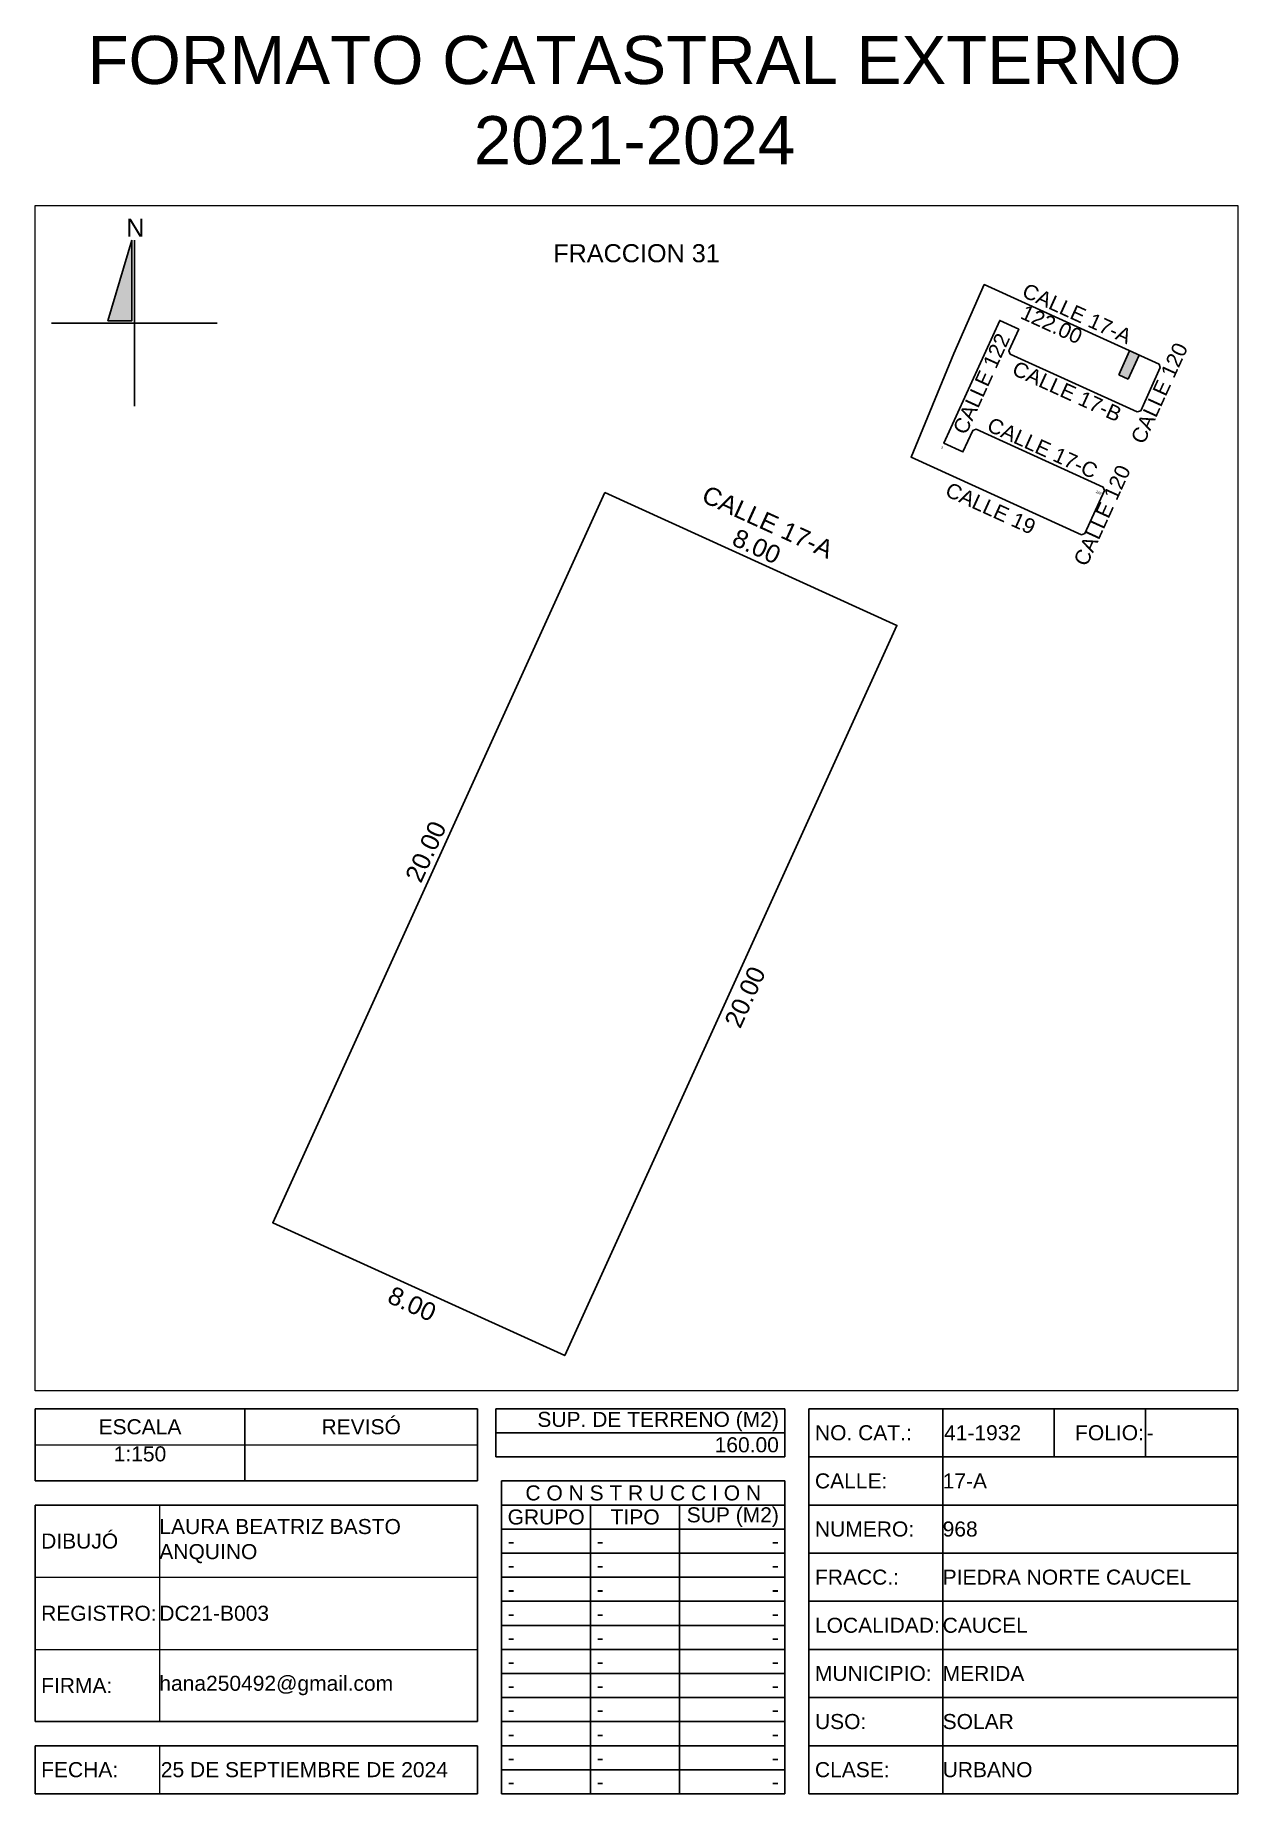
# Model space of a CAD drawing. Header units: inches. Extents: x 163.5 to 193.5, y 30.1 to 74.
import ezdxf
from ezdxf.enums import TextEntityAlignment as Align

# ---------------------------------------------------------------- set-up
doc = ezdxf.new("R2010")
doc.units = ezdxf.units.IN
doc.header["$MEASUREMENT"] = 0
doc.layers.add('_DIV LOTES', color=7, linetype='Continuous')
doc.styles.add('DATOS', font='arial.ttf')
doc.styles.add('Formato', font='arial.ttf')
doc.styles.add('Localizacion', font='arial.ttf')
doc.styles.get("Standard").update_dxf_attribs({"font": 'arial.ttf'})
doc.styles.add('Terreno', font='arial.ttf')
doc.dimstyles.new('T-100', dxfattribs={"dimscale": 0, "dimtxt": 0.45, "dimasz": 0.18, "dimexe": 0.18, "dimexo": 0.0625, "dimgap": 0.0905, "dimtad": 0, "dimzin": 1, "dimdsep": 46, "dimtxsty": 'Terreno', "dimblk": 'NONE', "dimcen": 0, "dimse1": 1, "dimse2": 1, "dimsd1": 1, "dimsd2": 1, "dimclrt": 256, "dimadec": 0, "dimazin": 0, "dimtfac": 1, "dimtix": 1, "dimtofl": 0, "dimtmove": 2, "dimatfit": 3, "dimldrblk": 'NONE', "dimfxl": 1, "dimtolj": 1, "dimarcsym": 0})
doc.dimstyles.new('U-100', dxfattribs={"dimscale": 0, "dimtxt": 0.375, "dimasz": 0.18, "dimexe": 0.18, "dimexo": 0.0625, "dimgap": 0.0905, "dimtad": 0, "dimzin": 1, "dimdsep": 46, "dimtxsty": 'Terreno', "dimblk": 'NONE', "dimcen": 0, "dimse1": 1, "dimse2": 1, "dimsd1": 1, "dimsd2": 1, "dimclrt": 256, "dimadec": 0, "dimazin": 0, "dimtfac": 1, "dimtix": 1, "dimtofl": 0, "dimtmove": 2, "dimatfit": 3, "dimldrblk": 'NONE', "dimfxl": 1, "dimtolj": 1, "dimarcsym": 0})

# ---------------------------------------------------------------- blocks, each defined once
blk = doc.blocks.new('*T4')
at = {"color": 0, "linetype": 'ByBlock', "lineweight": -2, "transparency": 16777216}
for p, q in [((0, 0), (11.036, 0)), ((0, 0), (0, -1.8)), ((5.23, 0), (5.23, -1.8)), ((11.036, 0), (11.036, -1.8)), ((0, -1.8), (11.036, -1.8))]:
    blk.add_line(p, q, dxfattribs=at)
at = {"layer": 'Defpoints', "color": 8, "linetype": 'ByBlock', "lineweight": 0, "transparency": 16777216}
blk.add_line((0, -0.9), (11.036, -0.9), dxfattribs=at)
at = {"color": 0, "lineweight": 18, "transparency": 16777216, "char_height": 0.375}
for s, insert, width, attachment_point in [('{\\C256;ESCALA}', (2.615, -0.45), 5.15762, 5), ('REVISÓ', (8.133, -0.45), 5.73486, 5), ('1:150', (2.615, -0.936), 5.15762, 2)]:
    blk.add_mtext(s, dxfattribs=dict(at, insert=insert, width=width, attachment_point=attachment_point))
blk = doc.blocks.new('*T5')
at = {"color": 0, "lineweight": -2, "transparency": 16777216}
for p, q in [((0, 0), (7.21, 0)), ((0, 0), (0, -0.6)), ((7.21, 0), (7.21, -0.6)), ((0, -0.6), (7.21, -0.6))]:
    blk.add_line(p, q, dxfattribs=at)
at = {"color": 0, "lineweight": 18, "transparency": 16777216, "insert": (7.06, -0.3), "char_height": 0.375, "width": 6.90975, "attachment_point": 6}
blk.add_mtext('160.00', dxfattribs=at)
blk = doc.blocks.new('*T6')
at = {"color": 0, "lineweight": -2, "transparency": 16777216}
for p, q in [((0, 0), (7.21, 0)), ((0, 0), (0, -0.6)), ((7.21, 0), (7.21, -0.6)), ((0, -0.6), (7.21, -0.6))]:
    blk.add_line(p, q, dxfattribs=at)
at = {"color": 0, "lineweight": 18, "transparency": 16777216, "insert": (7.06, -0.564), "char_height": 0.375, "width": 6.90975, "attachment_point": 9}
blk.add_mtext('{\\C256;  SUP. DE TERRENO (M2)   }', dxfattribs=at)
blk = doc.blocks.new('*T7')
at = {"color": 0, "lineweight": -2, "transparency": 16777216}
for p, q in [((0, 0), (3.336, 0)), ((0, 0), (0, -9.6)), ((0, -1.2), (3.336, -1.2)), ((0, -2.4), (3.336, -2.4)), ((0, -3.6), (3.336, -3.6)), ((0, -4.8), (3.336, -4.8)), ((0, -6), (3.336, -6)), ((0, -7.2), (3.336, -7.2)), ((0, -8.4), (3.336, -8.4)), ((0, -9.6), (3.336, -9.6))]:
    blk.add_line(p, q, dxfattribs=at)
at = {"layer": 'Defpoints', "color": 8, "linetype": 'ByBlock', "lineweight": 0, "transparency": 16777216}
blk.add_line((3.336, 0), (3.336, -9.6), dxfattribs=at)
at = {"color": 0, "lineweight": 18, "transparency": 16777216, "char_height": 0.375, "width": 3.03551, "attachment_point": 4, "style": 'Formato'}
for s, insert in [('NO. CAT.:', (0.15, -0.6)), ('CALLE:', (0.15, -1.8)), ('NUMERO:', (0.15, -3)), ('FRACC.:', (0.15, -4.2)), ('LOCALIDAD:', (0.15, -5.4)), ('MUNICIPIO:', (0.15, -6.6)), ('CLASE:', (0.15, -9))]:
    blk.add_mtext(s, dxfattribs=dict(at, insert=insert))
at = {"color": 0, "lineweight": 18, "transparency": 16777216, "insert": (0.15, -7.8), "char_height": 0.375, "width": 3.03551, "attachment_point": 4}
blk.add_mtext('USO:', dxfattribs=at)
blk = doc.blocks.new('*T8')
at = {"color": 0, "lineweight": -2, "transparency": 16777216}
for p, q in [((0, 0), (7.363, 0)), ((7.363, 0), (7.363, -8.4)), ((0, -1.2), (7.363, -1.2)), ((0, -2.4), (7.363, -2.4)), ((0, -3.6), (7.363, -3.6)), ((0, -4.8), (7.363, -4.8)), ((0, -6), (7.363, -6)), ((0, -7.2), (7.363, -7.2)), ((0, -8.4), (7.363, -8.4))]:
    blk.add_line(p, q, dxfattribs=at)
at = {"layer": 'Defpoints', "color": 8, "linetype": 'ByBlock', "lineweight": 0, "transparency": 16777216}
blk.add_line((0, 0), (0, -8.4), dxfattribs=at)
at = {"color": 0, "lineweight": 18, "transparency": 16777216, "char_height": 0.375, "width": 7.363, "attachment_point": 4}
for s, insert in [('17-A', (0, -0.6)), ('968', (0, -1.8)), ('PIEDRA NORTE CAUCEL', (0, -3)), ('CAUCEL', (0, -4.2)), ('MERIDA', (0, -5.4)), ('SOLAR', (0, -6.6)), ('URBANO', (0, -7.8))]:
    blk.add_mtext(s, dxfattribs=dict(at, insert=insert))
blk = doc.blocks.new('*T9')
at = {"color": 0, "lineweight": -2, "transparency": 16777216}
for p, q in [((0, 0), (2.782, 0)), ((2.782, 0), (2.782, -1.2)), ((0, -1.2), (2.782, -1.2))]:
    blk.add_line(p, q, dxfattribs=at)
at = {"layer": 'Defpoints', "color": 8, "linetype": 'ByBlock', "lineweight": 0, "transparency": 16777216}
blk.add_line((0, 0), (0, -1.2), dxfattribs=at)
at = {"color": 0, "lineweight": 18, "transparency": 16777216, "insert": (0.036, -0.6), "char_height": 0.375, "width": 2.7103, "attachment_point": 4}
blk.add_mtext('41-1932', dxfattribs=at)
blk = doc.blocks.new('*T10')
at = {"color": 0, "lineweight": -2, "transparency": 16777216}
for p, q in [((0, 0), (2.273, 0)), ((0, 0), (0, -1.2)), ((0, -1.2), (2.273, -1.2))]:
    blk.add_line(p, q, dxfattribs=at)
at = {"layer": 'Defpoints', "color": 8, "linetype": 'ByBlock', "lineweight": 0, "transparency": 16777216}
blk.add_line((2.273, 0), (2.273, -1.2), dxfattribs=at)
at = {"color": 0, "lineweight": 18, "transparency": 16777216, "insert": (2.237, -0.6), "char_height": 0.375, "width": 2.2007, "attachment_point": 6}
blk.add_mtext(' FOLIO:', dxfattribs=at)
blk = doc.blocks.new('*T11')
at = {"color": 0, "lineweight": -2, "transparency": 16777216}
for p, q in [((0, 0), (2.308, 0)), ((2.308, 0), (2.308, -1.2)), ((0, -1.2), (2.308, -1.2))]:
    blk.add_line(p, q, dxfattribs=at)
at = {"layer": 'Defpoints', "color": 8, "linetype": 'ByBlock', "lineweight": 0, "transparency": 16777216}
blk.add_line((0, 0), (0, -1.2), dxfattribs=at)
at = {"color": 0, "lineweight": 18, "transparency": 16777216, "insert": (0.036, -0.6), "char_height": 0.375, "width": 2.236, "attachment_point": 4}
blk.add_mtext('-', dxfattribs=at)
blk = doc.blocks.new('*T12')
at = {"color": 0, "lineweight": -2, "transparency": 16777216}
for p, q in [((0, 0), (3.098, 0)), ((0, 0), (0, -1.2)), ((0, -1.2), (3.098, -1.2))]:
    blk.add_line(p, q, dxfattribs=at)
at = {"layer": 'Defpoints', "color": 8, "linetype": 'ByBlock', "lineweight": 0, "transparency": 16777216}
blk.add_line((3.098, 0), (3.098, -1.2), dxfattribs=at)
at = {"color": 0, "lineweight": 18, "transparency": 16777216, "insert": (0.15, -0.6), "char_height": 0.375, "width": 2.79829, "attachment_point": 4}
blk.add_mtext('{\\C256;FECHA:}', dxfattribs=at)
blk = doc.blocks.new('*T13')
at = {"color": 0, "lineweight": -2, "transparency": 16777216}
for p, q in [((0, 0), (7.938, 0)), ((7.938, 0), (7.938, -1.2)), ((0, -1.2), (7.938, -1.2))]:
    blk.add_line(p, q, dxfattribs=at)
at = {"layer": 'Defpoints', "color": 8, "linetype": 'ByBlock', "lineweight": 0, "transparency": 16777216}
blk.add_line((0, 0), (0, -1.2), dxfattribs=at)
at = {"color": 0, "lineweight": 18, "transparency": 16777216, "insert": (0.036, -0.6), "char_height": 0.375, "width": 7.86619, "attachment_point": 4}
blk.add_mtext('{\\C256;25 DE SEPTIEMBRE DE 2024}', dxfattribs=at)
blk = doc.blocks.new('*T14')
at = {"color": 0, "lineweight": -2, "transparency": 16777216}
for p, q in [((0, 0), (7.065, 0)), ((0, 0), (0, -7.8)), ((7.065, 0), (7.065, -7.8)), ((0, -0.6), (7.065, -0.6)), ((2.22, -0.6), (2.22, -7.8)), ((4.44, -0.6), (4.44, -7.8)), ((0, -1.2), (7.065, -1.2)), ((0, -1.8), (7.065, -1.8)), ((0, -2.4), (7.065, -2.4)), ((0, -3), (7.065, -3)), ((0, -3.6), (7.065, -3.6)), ((0, -4.2), (7.065, -4.2)), ((0, -4.8), (7.065, -4.8)), ((0, -5.4), (7.065, -5.4)), ((0, -6), (7.065, -6)), ((0, -6.6), (7.065, -6.6)), ((0, -7.2), (7.065, -7.2)), ((0, -7.8), (7.065, -7.8))]:
    blk.add_line(p, q, dxfattribs=at)
at = {"color": 0, "lineweight": 18, "transparency": 16777216, "char_height": 0.375}
for s, insert, width, attachment_point in [('{\\C256;C O N S T R U C C I O N}', (3.532, -0.3), 7.065, 5), ('GRUPO', (1.11, -0.9), 2.22, 5), ('TIPO', (3.33, -0.9), 2.22, 5), ('SUP (M2)', (6.915, -0.9), 2.325, 6), ('-', (0.15, -1.5), 1.92, 4), ('-', (2.37, -1.5), 1.92, 4), ('-', (0.15, -2.1), 1.92, 4), ('-', (2.37, -2.1), 1.92, 4), ('-', (0.15, -2.7), 1.92, 4), ('-', (2.37, -2.7), 1.92, 4), ('-', (0.15, -3.3), 1.92, 4), ('-', (2.37, -3.3), 1.92, 4), ('-', (0.15, -3.9), 1.92, 4), ('-', (2.37, -3.9), 1.92, 4), ('-', (0.15, -4.5), 1.92, 4), ('-', (2.37, -4.5), 1.92, 4), ('-', (0.15, -5.1), 1.92, 4), ('-', (2.37, -5.1), 1.92, 4), ('-', (0.15, -5.7), 1.92, 4), ('-', (2.37, -5.7), 1.92, 4), ('-', (0.15, -6.3), 1.92, 4), ('-', (2.37, -6.3), 1.92, 4), ('-', (0.15, -6.9), 1.92, 4), ('-', (2.37, -6.9), 1.92, 4), ('-', (0.15, -7.5), 1.92, 4), ('-', (2.37, -7.5), 1.92, 4), ('-', (6.915, -7.5), 2.325, 6)]:
    blk.add_mtext(s, dxfattribs=dict(at, insert=insert, width=width, attachment_point=attachment_point))
at = {"color": 0, "lineweight": 18, "transparency": 16777216, "char_height": 0.375, "width": 2.325, "attachment_point": 6, "style": 'Formato'}
for insert in [(6.915, -1.5), (6.915, -2.1), (6.915, -2.7), (6.915, -3.3), (6.915, -3.9), (6.915, -4.5), (6.915, -5.1), (6.915, -5.7), (6.915, -6.3), (6.915, -6.9)]:
    blk.add_mtext('-', dxfattribs=dict(at, insert=insert))
blk = doc.blocks.new('*T15')
at = {"color": 0, "lineweight": -2, "transparency": 16777216}
for p, q in [((0, 0), (11.036, 0)), ((0, 0), (0, -5.4)), ((11.036, 0), (11.036, -5.4)), ((0, -5.4), (11.036, -5.4))]:
    blk.add_line(p, q, dxfattribs=at)
at = {"layer": 'Defpoints', "color": 8, "linetype": 'ByBlock', "lineweight": 0, "transparency": 16777216}
for p, q in [((3.098, 0), (3.098, -5.4)), ((0, -1.8), (11.036, -1.8)), ((0, -3.6), (11.036, -3.6))]:
    blk.add_line(p, q, dxfattribs=at)
at = {"color": 0, "lineweight": 18, "transparency": 16777216, "char_height": 0.375, "width": 7.93819, "attachment_point": 4, "style": 'Formato'}
for s, insert in [('LAURA BEATRIZ BASTO ANQUINO', (3.098, -0.9)), ('DC21-B003', (3.098, -2.7)), ('hana250492@gmail.com', (3.098, -4.5))]:
    blk.add_mtext(s, dxfattribs=dict(at, insert=insert))
at = {"color": 0, "lineweight": 18, "transparency": 16777216, "char_height": 0.375, "width": 2.79829, "attachment_point": 4}
for s, insert in [('DIBUJÓ', (0.15, -0.9)), ('REGISTRO:', (0.15, -2.7)), ('FIRMA:', (0.15, -4.5))]:
    blk.add_mtext(s, dxfattribs=dict(at, insert=insert))
blk = doc.blocks.new('Norte')
blk.add_hatch(color=256).paths.add_polyline_path([(2254.291, 2179.168), (2254.691, 2179.168), (2254.691, 2180.508)])
for p, q in [((2254.731, 2180.508), (2254.731, 2177.748)), ((2253.351, 2179.128), (2256.111, 2179.128))]:
    blk.add_line(p, q)
blk.add_lwpolyline([(2254.691, 2180.508), (2254.291, 2179.168), (2254.691, 2179.168)], close=True)
at = {"insert": (2254.595, 2180.866), "char_height": 0.3, "width": 0.27128, "attachment_point": 1, "style": 'Localizacion'}
blk.add_mtext('N', dxfattribs=at)
blk = doc.blocks.new('*D20')
at = {"layer": 'Defpoints', "color": 0, "transparency": 16777216}
for p in [(187.373, 68.165), (187.192, 67.767), (191.553, 65.782)]:
    blk.add_point(p, dxfattribs=at)
at = {"transparency": 16777216, "insert": (189.507, 67.045), "char_height": 0.375, "attachment_point": 5, "rotation": 335.528, "style": 'Terreno'}
blk.add_mtext('\\A1;CALLE 17-A', dxfattribs=at)
blk = doc.blocks.new('_None')
blk = doc.blocks.new('*D21')
at = {"layer": 'Defpoints', "color": 0, "transparency": 16777216}
for p in [(185.367, 63.465), (189.618, 61.53), (189.476, 61.22)]:
    blk.add_point(p, dxfattribs=at)
at = {"transparency": 16777216, "insert": (187.351, 62.188), "char_height": 0.375, "attachment_point": 5, "rotation": 335.528, "style": 'Terreno'}
blk.add_mtext('\\A1;CALLE 19', dxfattribs=at)
blk = doc.blocks.new('*D22')
at = {"layer": 'Defpoints', "color": 0, "transparency": 16777216}
for p in [(190.19, 62.635), (190.378, 62.55), (189.702, 61.562)]:
    blk.add_point(p, dxfattribs=at)
at = {"transparency": 16777216, "insert": (190.134, 62.013), "char_height": 0.375, "attachment_point": 5, "rotation": 65.528, "style": 'Terreno'}
blk.add_mtext('\\A1;CALLE 120', dxfattribs=at)
blk = doc.blocks.new('*D23')
at = {"layer": 'Defpoints', "color": 0, "transparency": 16777216}
for p in [(186.989, 64.162), (187.06, 64.316), (190.159, 62.72)]:
    blk.add_point(p, dxfattribs=at)
at = {"transparency": 16777216, "insert": (188.645, 63.694), "char_height": 0.375, "attachment_point": 5, "rotation": 335.528, "style": 'Terreno'}
blk.add_mtext('\\A1;CALLE 17-C', dxfattribs=at)
blk = doc.blocks.new('*D24')
at = {"layer": 'Defpoints', "color": 0, "transparency": 16777216}
for p in [(187.579, 66.873), (187.703, 66.816), (186.185, 63.81)]:
    blk.add_point(p, dxfattribs=at)
at = {"transparency": 16777216, "insert": (187.124, 65.296), "char_height": 0.375, "attachment_point": 5, "rotation": 65.528, "style": 'Terreno'}
blk.add_mtext('\\A1;CALLE 122', dxfattribs=at)
blk = doc.blocks.new('*D25')
at = {"layer": 'Defpoints', "color": 0, "transparency": 16777216}
for p in [(187.842, 66.035), (190.95, 64.459), (191.011, 64.593)]:
    blk.add_point(p, dxfattribs=at)
at = {"transparency": 16777216, "insert": (189.258, 65.104), "char_height": 0.375, "attachment_point": 5, "rotation": 335.528, "style": 'Terreno'}
blk.add_mtext('\\A1;CALLE 17-B', dxfattribs=at)
blk = doc.blocks.new('*D26')
at = {"layer": 'Defpoints', "color": 0, "transparency": 16777216}
for p in [(191.584, 65.698), (191.806, 65.597), (191.096, 64.624)]:
    blk.add_point(p, dxfattribs=at)
at = {"transparency": 16777216, "insert": (191.561, 65.06), "char_height": 0.375, "attachment_point": 5, "rotation": 65.528, "style": 'Terreno'}
blk.add_mtext('\\A1;CALLE 120', dxfattribs=at)
blk = doc.blocks.new('*D27')
at = {"layer": 'Defpoints', "color": 0, "transparency": 16777216}
for p in [(189.63, 66.657), (191.553, 65.782), (191.454, 65.566)]:
    blk.add_point(p, dxfattribs=at)
at = {"transparency": 16777216, "insert": (188.874, 66.772), "char_height": 0.375, "attachment_point": 5, "rotation": 335.528, "style": 'Terreno'}
blk.add_mtext('\\A1;122.00', dxfattribs=at)
blk = doc.blocks.new('*D28')
at = {"layer": 'Defpoints', "color": 0, "transparency": 16777216}
for p in [(177.406, 62.731), (177.732, 62.582), (169.447, 44.379)]:
    blk.add_point(p, dxfattribs=at)
at = {"transparency": 16777216, "insert": (173.264, 53.629), "char_height": 0.45, "attachment_point": 5, "rotation": 65.528, "style": 'Terreno'}
blk.add_mtext('\\A1;20.00', dxfattribs=at)
blk = doc.blocks.new('*D29')
at = {"layer": 'Defpoints', "color": 0, "transparency": 16777216}
for p in [(185.013, 59.268), (176.728, 41.065), (177.085, 40.903)]:
    blk.add_point(p, dxfattribs=at)
at = {"transparency": 16777216, "insert": (181.228, 50.004), "char_height": 0.45, "attachment_point": 5, "rotation": 65.528, "style": 'Terreno'}
blk.add_mtext('\\A1;20.00', dxfattribs=at)
blk = doc.blocks.new('*D30')
at = {"layer": 'Defpoints', "color": 0, "transparency": 16777216}
for p in [(169.447, 44.379), (169.279, 44.01), (176.728, 41.065)]:
    blk.add_point(p, dxfattribs=at)
at = {"transparency": 16777216, "insert": (172.92, 42.353), "char_height": 0.45, "attachment_point": 5, "rotation": 335.528, "style": 'Terreno'}
blk.add_mtext('\\A1;8.00', dxfattribs=at)
blk = doc.blocks.new('*D31')
at = {"layer": 'Defpoints', "color": 0, "transparency": 16777216}
for p in [(177.732, 62.582), (185.013, 59.268), (185.156, 59.582)]:
    blk.add_point(p, dxfattribs=at)
at = {"transparency": 16777216, "insert": (181.515, 61.239), "char_height": 0.45, "attachment_point": 5, "rotation": 335.528, "style": 'Terreno'}
blk.add_mtext('\\A1;8.00', dxfattribs=at)
blk = doc.blocks.new('*D32')
at = {"layer": 'Defpoints', "color": 0, "transparency": 16777216}
for p in [(177.732, 62.582), (185.433, 60.19), (185.013, 59.268)]:
    blk.add_point(p, dxfattribs=at)
at = {"transparency": 16777216, "insert": (181.792, 61.847), "char_height": 0.45, "attachment_point": 5, "rotation": 335.528, "style": 'Terreno'}
blk.add_mtext('\\A1;CALLE 17-A', dxfattribs=at)
blk = doc.blocks.new('*D35')
at = {"layer": 'Defpoints', "color": 0, "transparency": 16777216}
for p in [(163.518, 69.739), (193.518, 69.739), (193.518, 68.547)]:
    blk.add_point(p, dxfattribs=at)
at = {"transparency": 16777216, "insert": (178.518, 68.547), "char_height": 0.45, "attachment_point": 5, "style": 'Terreno'}
blk.add_mtext('\\A1;FRACCION 31', dxfattribs=at)

msp = doc.modelspace()

# ---------------------------------------------------------------- hatches: boundary and pattern name
h = msp.add_hatch(color=256)
h.dxf.hatch_style = 1
h.paths.add_polyline_path([(191.057, 66.008), (190.819, 66.116), (190.548, 65.521), (190.786, 65.413)])

# ---------------------------------------------------------------- linework, layer by layer
msp.add_line((190.548, 65.521), (190.786, 65.413))
at = {"lineweight": 18}
msp.add_lwpolyline([(163.518, 69.739), (193.518, 69.739), (193.518, 40.189), (163.518, 40.189)], close=True, dxfattribs=at)
at = {"layer": '_DIV LOTES'}
for p, q in [((190.819, 66.116), (190.548, 65.521)), ((191.057, 66.008), (190.786, 65.413)), ((189.618, 61.53), (185.367, 63.465)), ((189.618, 61.53), (185.367, 63.465))]:
    msp.add_line(p, q, dxfattribs=at)
for points in [[(187.192, 67.767), (186.43, 66.049), (185.367, 63.465), (189.618, 61.53)], [(189.618, 61.53), (189.702, 61.562), (190.19, 62.635), (190.159, 62.72), (186.989, 64.162), (186.905, 64.131), (186.661, 63.594), (186.185, 63.81), (187.579, 66.873), (188.055, 66.656), (187.81, 66.12), (187.842, 66.035), (191.011, 64.593), (191.096, 64.624), (191.584, 65.698), (191.553, 65.782), (187.192, 67.767), (186.43, 66.049), (185.367, 63.465), (189.618, 61.53)], [(177.732, 62.582), (185.013, 59.268), (176.728, 41.065), (169.447, 44.379), (177.732, 62.582)]]:
    msp.add_lwpolyline(points, dxfattribs=at)

# ---------------------------------------------------------------- block references
at = {"lineweight": 25, "xscale": 1.5, "yscale": 1.5, "zscale": 1.5}
msp.add_blockref('Norte', (-3216.104, -3201.888), dxfattribs=at)
for name, p in [('*T4', (163.518, 39.739)), ('*T6', (175.01, 39.739)), ('*T7', (182.82, 39.739)), ('*T9', (186.155, 39.739)), ('*T10', (188.938, 39.739)), ('*T11', (191.21, 39.739)), ('*T5', (175.01, 39.139)), ('*T8', (186.155, 38.539)), ('*T14', (175.155, 37.939)), ('*T15', (163.518, 37.339)), ('*T12', (163.518, 31.339)), ('*T13', (166.617, 31.339))]:
    msp.add_blockref(name, p)

# ---------------------------------------------------------------- texts
at = {"lineweight": 18, "insert": (178.468, 72.36), "char_height": 1.2, "width": 31.23058, "attachment_point": 5, "style": 'Formato'}
msp.add_mtext('\\A1;FORMATO CATASTRAL EXTERNO 2021-2024', dxfattribs=at)
at = {"layer": '_DIV LOTES', "style": 'DATOS'}
for s, p in [('3', (186.141, 63.707)), ('262', (190.047, 62.578))]:
    msp.add_text(s, height=0.0625, rotation=335.528, dxfattribs=at).set_placement(p, align=Align.MIDDLE_CENTER)

# ---------------------------------------------------------------- dimensions: what is measured, and where the dimension line sits
dim = msp.add_linear_dim(base=(193.518, 68.547), p1=(163.518, 69.739), p2=(193.518, 69.739), text='FRACCION 31', dimstyle='T-100', override={"dimscale": 1})
dim.commit()
dim.dimension.update_dxf_attribs({"geometry": '*D35', "text_midpoint": (178.518, 68.547)})
for base, p1, p2, angle, text, picture, middle in [((187.373, 68.165), (191.553, 65.782), (187.192, 67.767), 155.528, 'CALLE 17-A', '*D20', (189.507, 67.045)), ((191.454, 65.566), (189.63, 66.657), (191.553, 65.782), 335.528, '122.00', '*D27', (188.874, 66.772)), ((187.703, 66.816), (186.185, 63.81), (187.579, 66.873), 65.528, 'CALLE 122', '*D24', (187.124, 65.296)), ((190.95, 64.459), (187.842, 66.035), (191.011, 64.593), 335.528, 'CALLE 17-B', '*D25', (189.258, 65.104)), ((187.06, 64.316), (190.159, 62.72), (186.989, 64.162), 155.528, 'CALLE 17-C', '*D23', (188.645, 63.694))]:
    dim = msp.add_linear_dim(base=base, p1=p1, p2=p2, angle=angle, text=text, dimstyle='U-100', override={"dimscale": 1})
    dim.commit()
    dim.dimension.update_dxf_attribs({"geometry": picture, "text_midpoint": middle, "dimtype": 161})
for p1, p2, distance, text, dimstyle, picture, middle in [((191.096, 64.624), (191.584, 65.698), -0.243, 'CALLE 120', 'U-100', '*D26', (191.561, 65.06)), ((185.367, 63.465), (189.618, 61.53), -0.341, 'CALLE 19', 'U-100', '*D21', (187.351, 62.188)), ((189.702, 61.562), (190.19, 62.635), -0.207, 'CALLE 120', 'U-100', '*D22', (190.134, 62.013)), ((177.732, 62.582), (185.013, 59.268), 1.013, 'CALLE 17-A', 'T-100', '*D32', (181.792, 61.847))]:
    dim = msp.add_aligned_dim(p1=p1, p2=p2, distance=distance, text=text, dimstyle=dimstyle, override={"dimscale": 1})
    dim.commit()
    dim.dimension.update_dxf_attribs({"geometry": picture, "text_midpoint": middle})
for p1, p2, distance, picture, middle in [((169.447, 44.379), (177.732, 62.582), 0.358, '*D28', (173.264, 53.629)), ((177.732, 62.582), (185.013, 59.268), 0.344, '*D31', (181.515, 61.239)), ((185.013, 59.268), (176.728, 41.065), 0.392, '*D29', (181.228, 50.004)), ((176.728, 41.065), (169.447, 44.379), 0.405, '*D30', (172.92, 42.353))]:
    dim = msp.add_aligned_dim(p1=p1, p2=p2, distance=distance, dimstyle='T-100', override={"dimscale": 1})
    dim.commit()
    dim.dimension.update_dxf_attribs({"geometry": picture, "text_midpoint": middle})

doc.saveas('drawing.dxf')
